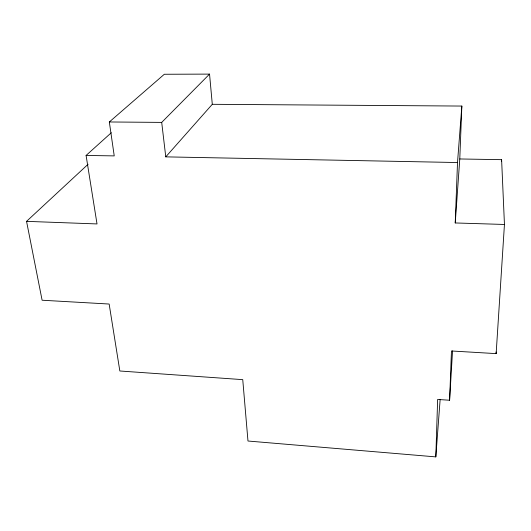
<?xml version="1.0" encoding="UTF-8"?>
<svg xmlns="http://www.w3.org/2000/svg" width="531" height="531" viewBox="0 0 531 531"><rect width="100%" height="100%" fill="white"/><g stroke="black" fill="none" stroke-linecap="round" stroke-linejoin="round"><path stroke-width="0.8" d="M88.086 164.271L26.55 221.354L42.108 300.227L109.147 304.037L119.84 370.99L242.747 379.645L247.977 441.022L435.812 456.892L437.637 399.465L449.598 400.235L452.538 350.945M449.598 400.235L451.463 350.978L496.14 353.619L504.45 224.467L455.233 222.954L457.51 162.532L461.844 106.061L212.294 104.302L165.772 156.864L457.51 162.532M455.233 222.954L459.786 158.968L461.844 106.061M501.51 161.318L501.609 159.665L459.786 158.968M435.812 456.892L440.146 399.445M26.55 221.354L97.02 223.936L86.088 155.45L114.231 155.895L109.333 121.971L161.703 122.395L209.546 74.108L212.294 104.302M86.088 155.45L111.298 132.737M109.333 121.971L164.325 74.26L209.546 74.108M161.703 122.395L165.772 156.864M501.609 159.665L504.45 224.467M496.107 351.973L496.14 353.619"/></g></svg>
